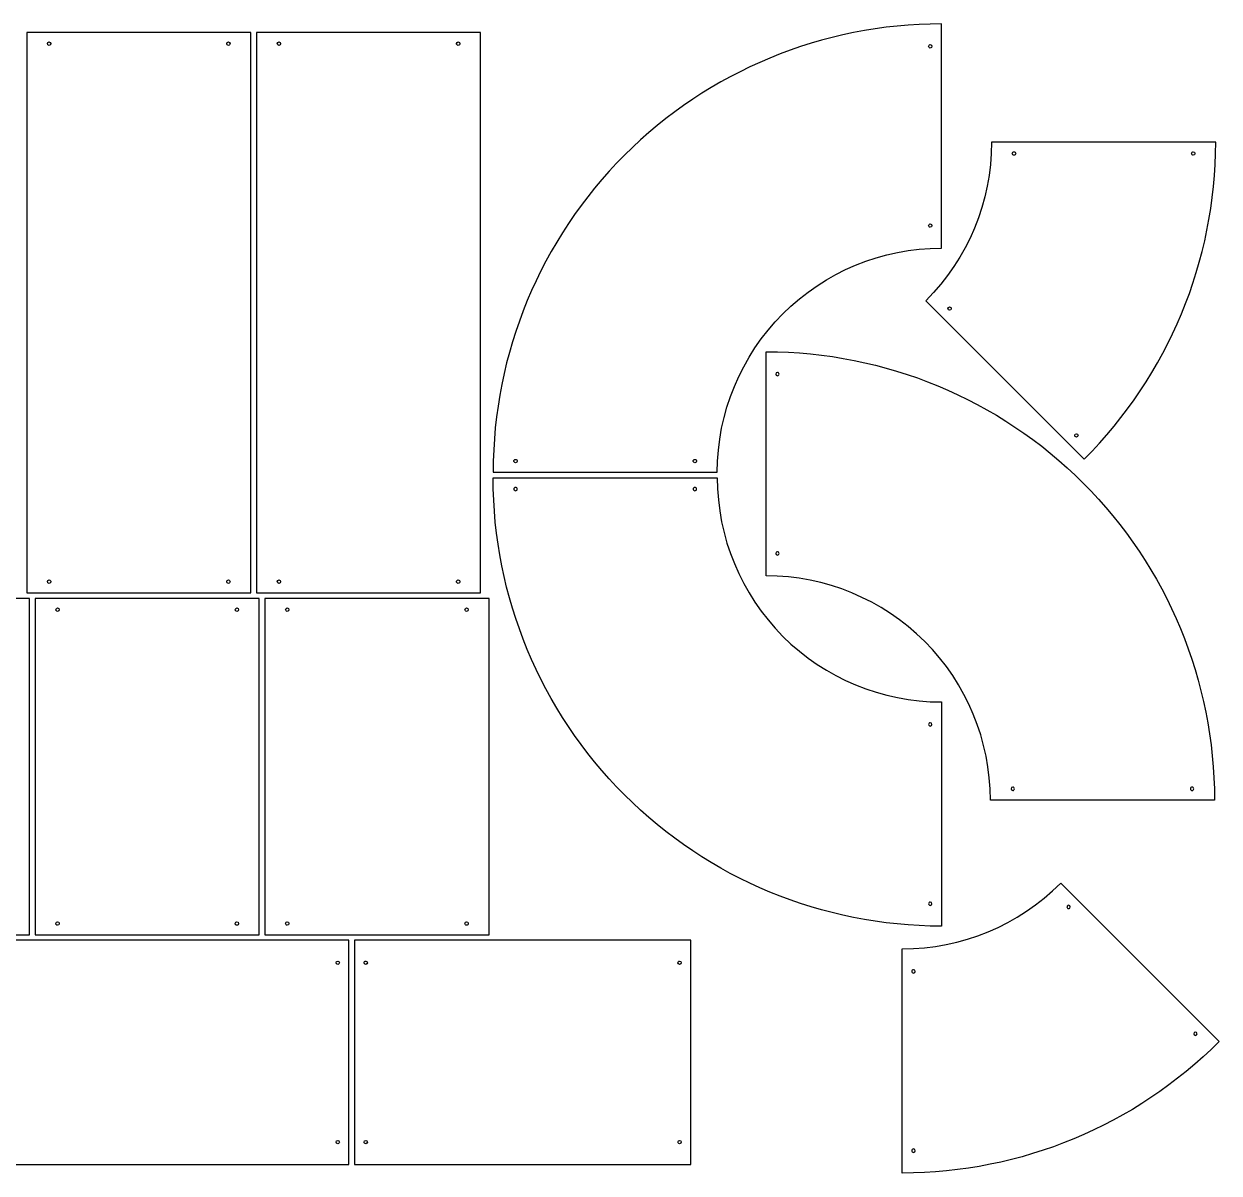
# Model space of a CAD drawing. Extents: x 55 to 2341, y 77 to 1102.
# Drawn here: x 1275 to 2341, y 77 to 1102 of the extents above; entities that cross this region are included whole.
import ezdxf

# ---------------------------------------------------------------- set-up
doc = ezdxf.new("R2010")
doc.units = 0
doc.layers.add('CAPA_1', color=7, linetype='CONTINUOUS')

msp = doc.modelspace()

# ---------------------------------------------------------------- linework, layer by layer
at = {"layer": 'CAPA_1', "color": 7}
for points in [[(2093.308375, 902.411482), (2093.308375, 1102.411082)], [(1277.154982, 1094.780442), (1277.154982, 594.78068), (1477.154949, 594.78068), (1477.154949, 1094.780442), (1277.154982, 1094.780442)], [(1482.154968, 1094.780442), (1482.154968, 594.780568), (1682.154934, 594.780568), (1682.154934, 1094.780442), (1482.154968, 1094.780442)], [(1297.154971, 1086.280248), (1297.154971, 1086.280248)], [(1457.154961, 1086.280248), (1457.154961, 1086.280248)], [(1502.154956, 1086.280248), (1502.154956, 1086.280248)], [(1662.154946, 1086.280248), (1662.154946, 1086.280248)], [(2083.308395, 1083.910992), (2083.308395, 1083.910992)], [(2338.052728, 996.780836), (2338.052728, 996.780836)], [(2159.553297, 986.780856), (2159.553297, 986.780856)], [(2319.552779, 986.780856), (2319.552779, 986.780856)], [(2083.308395, 923.910889), (2083.308395, 923.910889)], [(2102.055514, 848.441986), (2102.055514, 848.441986)], [(1936.963981, 609.958733), (1936.963981, 809.95822)], [(1946.964243, 791.45813), (1946.964243, 791.45813)], [(2215.192307, 735.30587), (2215.192307, 735.30587)], [(1713.307442, 713.911309), (1713.307442, 713.911309)], [(1873.307404, 713.911309), (1873.307404, 713.911309)], [(1713.307442, 685.910913), (1713.307442, 685.910913)], [(1873.307404, 685.910913), (1873.307404, 685.910913)], [(1946.964243, 631.458139), (1946.964243, 631.458139)], [(1297.154971, 606.280672), (1297.154971, 606.280672)], [(1457.154961, 606.280672), (1457.154961, 606.280672)], [(1502.154956, 606.280587), (1502.154956, 606.280587)], [(1662.154946, 606.280587), (1662.154946, 606.280587)], [(1079.659992, 589.781086), (1079.659992, 289.780691), (1279.660975, 289.780691), (1279.660975, 589.781086), (1079.659992, 589.781086)], [(1284.660965, 589.781086), (1284.660965, 289.780691), (1484.661948, 289.780691), (1484.661948, 589.781086), (1284.660965, 589.781086)], [(1489.661966, 589.781086), (1489.661966, 289.780691), (1689.662949, 289.780691), (1689.662949, 589.781086), (1489.661966, 589.781086)], [(1304.661969, 581.280891), (1304.661969, 581.280891)], [(1464.661959, 581.280891), (1464.661959, 581.280891)], [(1509.662942, 581.280891), (1509.662942, 581.280891)], [(1669.662932, 581.280891), (1669.662932, 581.280891)], [(2093.308375, 497.410746), (2093.308375, 297.411146)], [(2083.308395, 475.911339), (2083.308395, 475.911339)], [(2156.964952, 421.45852), (2156.964952, 421.45852)], [(2316.965196, 421.45852), (2316.965196, 421.45852)], [(2083.308395, 315.911236), (2083.308395, 315.911236)], [(2206.725951, 313.089641), (2206.725951, 313.089641)], [(1304.661969, 301.280795), (1304.661969, 301.280795)], [(1464.661959, 301.280795), (1464.661959, 301.280795)], [(1509.662942, 301.280795), (1509.662942, 301.280795)], [(1669.662932, 301.280795), (1669.662932, 301.280795)], [(1564.655946, 284.781096), (1064.655986, 284.781096), (1064.655986, 84.781102), (1564.655946, 84.781102), (1564.655946, 284.781096)], [(1569.656952, 84.780707), (1869.656916, 84.780707), (1869.656916, 284.781604), (1569.656952, 284.781604), (1569.656952, 84.780707)], [(1556.155948, 264.781109), (1556.155948, 264.781109)], [(1578.156949, 264.781589), (1578.156949, 264.781589)], [(1858.156925, 264.781589), (1858.156925, 264.781589)], [(2068.387955, 255.591858), (2068.387955, 255.591858)], [(2319.862913, 199.95296), (2319.862913, 199.95296)], [(1556.155948, 104.781119), (1556.155948, 104.781119)], [(1578.156949, 104.781711), (1578.156949, 104.781711)], [(1858.156925, 104.781711), (1858.156925, 104.781711)], [(2068.387955, 95.592347), (2068.387955, 95.592347)], [(2058.387129, 77.092257), (2058.387129, 77.092257)]]:
    msp.add_lwpolyline(points, dxfattribs=at)
for points in [[(2093.308375, 1102.411082), (1987.221662, 1102.411329), (1885.479897, 1060.268733), (1810.465157, 985.254205)], [(1297.154971, 1083.280451), (1296.326899, 1083.281006), (1295.655922, 1083.952475), (1295.655976, 1084.780547)], [(1295.655976, 1084.780547), (1295.65614, 1085.608465), (1296.327053, 1086.279693), (1297.154971, 1086.280248)], [(1297.154971, 1086.280248), (1297.983285, 1086.280254), (1298.654817, 1085.608862), (1298.654982, 1084.780547)], [(1298.215672, 1083.719821), (1297.934362, 1083.438495), (1297.552814, 1083.280448), (1297.154971, 1083.280451)], [(1298.654982, 1084.780547), (1298.655007, 1084.382704), (1298.496982, 1084.001147), (1298.215672, 1083.719821)], [(1456.09426, 1083.719821), (1455.81295, 1084.001147), (1455.654925, 1084.382704), (1455.65495, 1084.780547)], [(1455.65495, 1084.780547), (1455.655115, 1085.608862), (1456.326647, 1086.280254), (1457.154961, 1086.280248)], [(1457.154961, 1083.280451), (1456.757118, 1083.280448), (1456.37557, 1083.438495), (1456.09426, 1083.719821)], [(1457.154961, 1086.280248), (1457.983265, 1086.280238), (1458.654779, 1085.608851), (1458.654944, 1084.780547)], [(1458.215644, 1083.719831), (1457.93434, 1083.438506), (1457.552799, 1083.280456), (1457.154961, 1083.280451)], [(1458.654944, 1084.780547), (1458.654969, 1084.382709), (1458.496948, 1084.001156), (1458.215644, 1083.719831)], [(1502.154956, 1083.280451), (1501.326884, 1083.281006), (1500.655907, 1083.952475), (1500.655961, 1084.780547)], [(1500.655961, 1084.780547), (1500.656126, 1085.608465), (1501.327038, 1086.279693), (1502.154956, 1086.280248)], [(1502.154956, 1086.280248), (1502.98327, 1086.280254), (1503.654802, 1085.608862), (1503.654967, 1084.780547)], [(1503.215657, 1083.719821), (1502.934347, 1083.438495), (1502.552799, 1083.280448), (1502.154956, 1083.280451)], [(1503.654967, 1084.780547), (1503.654992, 1084.382704), (1503.496967, 1084.001147), (1503.215657, 1083.719821)], [(1661.094245, 1083.719821), (1660.812935, 1084.001147), (1660.65491, 1084.382704), (1660.654935, 1084.780547)], [(1660.654935, 1084.780547), (1660.6551, 1085.608862), (1661.326632, 1086.280254), (1662.154946, 1086.280248)], [(1662.154946, 1083.280451), (1661.757103, 1083.280448), (1661.375555, 1083.438495), (1661.094245, 1083.719821)], [(1662.154946, 1086.280248), (1662.98325, 1086.280238), (1663.654764, 1085.608851), (1663.654929, 1084.780547)], [(1663.215629, 1083.719831), (1662.934326, 1083.438506), (1662.552785, 1083.280456), (1662.154946, 1083.280451)], [(1663.654929, 1084.780547), (1663.654955, 1084.382709), (1663.496933, 1084.001156), (1663.215629, 1083.719831)], [(2082.246954, 1081.350148), (2081.965399, 1081.631512), (2081.807222, 1082.013248), (2081.807255, 1082.411292)], [(2081.807255, 1082.411292), (2081.807334, 1082.809262), (2081.965561, 1083.190889), (2082.247104, 1083.472161)], [(2083.308395, 1080.911168), (2082.910351, 1080.910865), (2082.528509, 1081.068784), (2082.246954, 1081.350148)], [(2082.247104, 1083.472161), (2082.528646, 1083.753434), (2082.910425, 1083.911295), (2083.308395, 1083.910992)], [(2083.308395, 1083.910992), (2084.136269, 1083.910375), (2084.807112, 1083.239166), (2084.807277, 1082.411292)], [(2084.807277, 1082.411292), (2084.807346, 1081.583252), (2084.136434, 1080.911785), (2083.308395, 1080.911168)], [(2138.053297, 996.780836), (2138.006517, 943.755532), (2116.904526, 892.919069), (2079.386607, 855.44787)], [(2338.052728, 996.780836), (2338.052728, 996.780836), (2138.053297, 996.780836), (2138.053297, 996.780836)], [(2220.719714, 714.114932), (2295.755407, 789.057386), (2337.959254, 890.730292), (2338.052728, 996.780836)], [(1810.465157, 985.254205), (1735.450417, 910.239677), (1693.307534, 808.498031), (1693.307482, 702.411318)], [(2156.552908, 986.780856), (2156.552905, 987.178719), (2156.710967, 987.560284), (2156.992317, 987.841597)], [(2156.992317, 985.720115), (2156.710967, 986.001428), (2156.552905, 986.382993), (2156.552908, 986.780856)], [(2156.992317, 987.841597), (2157.273667, 988.12291), (2157.655253, 988.280923), (2158.053116, 988.280867)], [(2158.053116, 985.280845), (2157.655253, 985.280789), (2157.273667, 985.438802), (2156.992317, 985.720115)], [(2158.053116, 988.280867), (2158.450974, 988.280915), (2158.832553, 988.122899), (2159.113897, 987.841587)], [(2159.113897, 985.720125), (2158.832553, 985.438813), (2158.450974, 985.280797), (2158.053116, 985.280845)], [(2159.113897, 987.841587), (2159.395241, 987.560275), (2159.5533, 987.178714), (2159.553297, 986.780856)], [(2159.553297, 986.780856), (2159.5533, 986.382998), (2159.395241, 986.001437), (2159.113897, 985.720125)], [(2316.553039, 986.780856), (2316.553036, 987.178685), (2316.711072, 987.56022), (2316.992379, 987.841527)], [(2316.992379, 985.720185), (2316.711072, 986.001492), (2316.553036, 986.383027), (2316.553039, 986.780856)], [(2316.992379, 987.841527), (2317.273686, 988.122835), (2317.655222, 988.28087), (2318.05305, 988.280867)], [(2318.05305, 985.280845), (2317.655222, 985.280842), (2317.273686, 985.438877), (2316.992379, 985.720185)], [(2318.05305, 988.280867), (2318.881376, 988.280718), (2319.552785, 987.609182), (2319.552779, 986.780856)], [(2319.552779, 986.780856), (2319.552785, 985.95253), (2318.881376, 985.280994), (2318.05305, 985.280845)], [(2082.246924, 921.350103), (2081.965367, 921.631485), (2081.8072, 922.013243), (2081.807255, 922.411301)], [(2081.807255, 922.411301), (2081.807364, 922.809252), (2081.965604, 923.19085), (2082.247144, 923.472098)], [(2083.308395, 920.911092), (2082.910337, 920.91079), (2082.528481, 921.06872), (2082.246924, 921.350103)], [(2082.247144, 923.472098), (2082.528683, 923.753346), (2082.910444, 923.911191), (2083.308395, 923.910889)], [(2083.308395, 923.910889), (2084.136225, 923.910272), (2084.80705, 923.239131), (2084.807277, 922.411301)], [(2084.807277, 922.411301), (2084.807393, 921.583229), (2084.136467, 920.911709), (2083.308395, 920.911092)], [(1951.886297, 843.833148), (1989.393798, 881.340491), (2040.264871, 902.41176), (2093.308375, 902.411482)], [(2079.386607, 855.44787), (2079.386607, 855.44787), (2220.719714, 714.114932), (2220.719714, 714.114932)], [(1893.307364, 702.411318), (1893.307311, 755.454822), (1914.378795, 806.325806), (1951.886297, 843.833148)], [(2099.494912, 847.359946), (2098.909406, 847.945684), (2098.909406, 848.895107), (2099.494912, 849.480846)], [(2099.494912, 849.480846), (2100.080695, 850.066615), (2101.030424, 850.066615), (2101.616207, 849.480846)], [(2101.616207, 847.359946), (2101.030424, 846.774176), (2100.080695, 846.774176), (2099.494912, 847.359946)], [(2101.616207, 849.480846), (2101.89222, 849.204899), (2102.049809, 848.832238), (2102.055514, 848.441986)], [(2102.055514, 848.441986), (2102.061259, 848.03677), (2101.902798, 847.646473), (2101.616207, 847.359946)], [(1936.963981, 809.95822), (2043.050735, 809.958542), (2144.792565, 767.815985), (2219.807365, 692.801458)], [(1945.465079, 789.958429), (1945.46501, 789.13028), (1946.136094, 788.458766), (1946.964243, 788.458305)], [(1946.964243, 791.45813), (1946.136259, 791.457669), (1945.465244, 790.786413), (1945.465079, 789.958429)], [(1948.025352, 791.019199), (1947.743871, 791.300464), (1947.362165, 791.458357), (1946.964243, 791.45813)], [(1948.465101, 789.958429), (1948.465022, 790.356351), (1948.306834, 790.737935), (1948.025352, 791.019199)], [(1948.025502, 788.897385), (1948.306995, 789.178741), (1948.465134, 789.560434), (1948.465101, 789.958429)], [(1946.964243, 788.458305), (1947.362238, 788.458077), (1947.744008, 788.616029), (1948.025502, 788.897385)], [(2212.192236, 735.283857), (2212.192236, 735.681786), (2212.350355, 736.063408), (2212.63179, 736.34473)], [(2212.63179, 736.34473), (2213.217563, 736.930443), (2214.167226, 736.930443), (2214.753, 736.34473)], [(2214.753, 736.34473), (2215.029013, 736.068784), (2215.186602, 735.696122), (2215.192307, 735.30587)], [(2212.63179, 734.222983), (2212.350355, 734.504305), (2212.192236, 734.885927), (2212.192236, 735.283857)], [(2214.753, 734.222983), (2214.167226, 733.63727), (2213.217563, 733.63727), (2212.63179, 734.222983)], [(2215.192307, 735.30587), (2215.198281, 734.900363), (2215.039803, 734.509716), (2214.753, 734.222983)], [(1712.246701, 711.350414), (1711.965388, 711.631764), (1711.807375, 712.01335), (1711.807431, 712.411213)], [(1711.807431, 712.411213), (1711.807405, 712.809056), (1711.965431, 713.190614), (1712.24674, 713.471939)], [(1713.307442, 710.911004), (1712.909579, 710.911001), (1712.528014, 711.069064), (1712.246701, 711.350414)], [(1712.24674, 713.471939), (1712.52805, 713.753265), (1712.909599, 713.911312), (1713.307442, 713.911309)], [(1713.307442, 713.911309), (1713.705285, 713.911312), (1714.086833, 713.753265), (1714.368143, 713.471939)], [(1714.368183, 711.350414), (1714.08687, 711.069064), (1713.705305, 710.911001), (1713.307442, 710.911004)], [(1714.368143, 713.471939), (1714.649453, 713.190614), (1714.807478, 712.809056), (1714.807453, 712.411213)], [(1714.807453, 712.411213), (1714.807508, 712.01335), (1714.649496, 711.631764), (1714.368183, 711.350414)], [(1872.246663, 711.350414), (1871.96535, 711.631764), (1871.807337, 712.01335), (1871.807393, 712.411213)], [(1871.807393, 712.411213), (1871.807367, 712.809056), (1871.965393, 713.190614), (1872.246703, 713.471939)], [(1873.307404, 710.911004), (1872.909541, 710.911001), (1872.527976, 711.069064), (1872.246663, 711.350414)], [(1872.246703, 713.471939), (1872.528012, 713.753265), (1872.909561, 713.911312), (1873.307404, 713.911309)], [(1873.307404, 713.911309), (1873.705247, 713.911312), (1874.086796, 713.753265), (1874.368105, 713.471939)], [(1874.368145, 711.350414), (1874.086832, 711.069064), (1873.705267, 710.911001), (1873.307404, 710.911004)], [(1874.368105, 713.471939), (1874.649415, 713.190614), (1874.807441, 712.809056), (1874.807415, 712.411213)], [(1874.807415, 712.411213), (1874.807471, 712.01335), (1874.649458, 711.631764), (1874.368145, 711.350414)], [(1693.307482, 702.411318), (1693.307482, 702.411318), (1893.307364, 702.411318), (1893.307364, 702.411318)], [(1810.465159, 414.568021), (1735.450419, 489.582548), (1693.307536, 591.324193), (1693.307482, 697.410905)], [(1693.307482, 697.410905), (1693.307482, 697.410905), (1893.307364, 697.410904), (1893.307364, 697.410904)], [(1893.307364, 697.410904), (1893.307312, 644.367401), (1914.378798, 593.496419), (1951.886299, 555.989078)], [(1712.246701, 688.471808), (1711.965388, 688.190458), (1711.807375, 687.808872), (1711.807431, 687.411009)], [(1711.807431, 687.411009), (1711.807405, 687.013166), (1711.965431, 686.631609), (1712.24674, 686.350283)], [(1713.307442, 688.911218), (1712.909579, 688.911221), (1712.528014, 688.753158), (1712.246701, 688.471808)], [(1712.24674, 686.350283), (1712.52805, 686.068957), (1712.909599, 685.91091), (1713.307442, 685.910913)], [(1714.368183, 688.471808), (1714.08687, 688.753158), (1713.705305, 688.911221), (1713.307442, 688.911218)], [(1713.307442, 685.910913), (1713.705285, 685.91091), (1714.086833, 686.068957), (1714.368143, 686.350283)], [(1714.368143, 686.350283), (1714.649453, 686.631609), (1714.807478, 687.013166), (1714.807453, 687.411009)], [(1714.807453, 687.411009), (1714.807508, 687.808872), (1714.649496, 688.190458), (1714.368183, 688.471808)], [(1872.246663, 688.471808), (1871.96535, 688.190458), (1871.807337, 687.808872), (1871.807393, 687.411009)], [(1871.807393, 687.411009), (1871.807367, 687.013166), (1871.965393, 686.631609), (1872.246703, 686.350283)], [(1873.307404, 688.911218), (1872.909541, 688.911221), (1872.527976, 688.753158), (1872.246663, 688.471808)], [(1872.246703, 686.350283), (1872.528012, 686.068957), (1872.909561, 685.91091), (1873.307404, 685.910913)], [(1874.368145, 688.471808), (1874.086832, 688.753158), (1873.705267, 688.911221), (1873.307404, 688.911218)], [(1873.307404, 685.910913), (1873.705247, 685.91091), (1874.086796, 686.068957), (1874.368105, 686.350283)], [(1874.368105, 686.350283), (1874.649415, 686.631609), (1874.807441, 687.013166), (1874.807415, 687.411009)], [(1874.807415, 687.411009), (1874.807471, 687.808872), (1874.649458, 688.190458), (1874.368145, 688.471808)], [(2219.807365, 692.801458), (2294.822165, 617.786932), (2336.965092, 516.045255), (2336.965156, 409.9585)], [(1945.465079, 629.958523), (1945.464979, 629.130352), (1946.136072, 628.458804), (1946.964243, 628.458343)], [(1946.964243, 631.458139), (1946.136292, 631.457678), (1945.46529, 630.786474), (1945.465079, 629.958523)], [(1948.025322, 631.019239), (1947.743843, 631.300485), (1947.36215, 631.458367), (1946.964243, 631.458139)], [(1948.465101, 629.958523), (1948.464999, 630.35643), (1948.306801, 630.737993), (1948.025322, 631.019239)], [(1948.025522, 628.897443), (1948.307017, 629.178811), (1948.465149, 629.560519), (1948.465101, 629.958523)], [(1946.964243, 628.458343), (1947.362248, 628.458115), (1947.744026, 628.616075), (1948.025522, 628.897443)], [(2078.386083, 551.380375), (2040.87858, 588.887732), (1990.007497, 609.95901), (1936.963981, 609.958733)], [(1297.154971, 603.280367), (1296.326854, 603.280922), (1295.65586, 603.952459), (1295.655976, 604.780576)], [(1295.655976, 604.780576), (1295.655922, 605.608648), (1296.326899, 606.280117), (1297.154971, 606.280672)], [(1297.154971, 606.280672), (1297.552814, 606.280675), (1297.934362, 606.122627), (1298.215672, 605.841302)], [(1298.215712, 603.719777), (1297.934399, 603.438427), (1297.552834, 603.280364), (1297.154971, 603.280367)], [(1298.215672, 605.841302), (1298.496982, 605.559976), (1298.655007, 605.178419), (1298.654982, 604.780576)], [(1298.654982, 604.780576), (1298.655037, 604.382713), (1298.497025, 604.001127), (1298.215712, 603.719777)], [(1456.09422, 603.719777), (1455.812907, 604.001127), (1455.654895, 604.382713), (1455.65495, 604.780576)], [(1455.65495, 604.780576), (1455.654925, 605.178419), (1455.81295, 605.559976), (1456.09426, 605.841302)], [(1457.154961, 603.280367), (1456.757098, 603.280364), (1456.375533, 603.438427), (1456.09422, 603.719777)], [(1456.09426, 605.841302), (1456.37557, 606.122627), (1456.757118, 606.280675), (1457.154961, 606.280672)], [(1457.154961, 606.280672), (1457.552799, 606.280667), (1457.934341, 606.122617), (1458.215644, 605.841292)], [(1458.215684, 603.719787), (1457.934377, 603.438437), (1457.552819, 603.280372), (1457.154961, 603.280367)], [(1458.215644, 605.841292), (1458.496948, 605.559967), (1458.654969, 605.178414), (1458.654944, 604.780576)], [(1458.654944, 604.780576), (1458.654999, 604.382718), (1458.496991, 604.001136), (1458.215684, 603.719787)], [(1502.154956, 603.280282), (1501.32684, 603.280837), (1500.655845, 603.952375), (1500.655961, 604.780491)], [(1500.655961, 604.780491), (1500.655907, 605.608563), (1501.326884, 606.280032), (1502.154956, 606.280587)], [(1502.154956, 606.280587), (1502.552799, 606.28059), (1502.934347, 606.122543), (1503.215657, 605.841217)], [(1503.215697, 603.719692), (1502.934384, 603.438342), (1502.552819, 603.280279), (1502.154956, 603.280282)], [(1503.215657, 605.841217), (1503.496967, 605.559892), (1503.654992, 605.178334), (1503.654967, 604.780491)], [(1503.654967, 604.780491), (1503.655022, 604.382628), (1503.49701, 604.001042), (1503.215697, 603.719692)], [(1661.094205, 603.719692), (1660.812892, 604.001042), (1660.65488, 604.382628), (1660.654935, 604.780491)], [(1660.654935, 604.780491), (1660.65491, 605.178334), (1660.812935, 605.559892), (1661.094245, 605.841217)], [(1662.154946, 603.280282), (1661.757083, 603.280279), (1661.375518, 603.438342), (1661.094205, 603.719692)], [(1661.094245, 605.841217), (1661.375555, 606.122543), (1661.757103, 606.28059), (1662.154946, 606.280587)], [(1662.154946, 606.280587), (1662.552785, 606.280582), (1662.934326, 606.122532), (1663.215629, 605.841207)], [(1663.215669, 603.719702), (1662.934362, 603.438353), (1662.552804, 603.280287), (1662.154946, 603.280282)], [(1663.215629, 605.841207), (1663.496933, 605.559882), (1663.654955, 605.178329), (1663.654929, 604.780491)], [(1663.654929, 604.780491), (1663.654985, 604.382633), (1663.496976, 604.001051), (1663.215669, 603.719702)], [(1303.601255, 578.72044), (1303.319944, 579.001774), (1303.161923, 579.383341), (1303.161958, 579.78119)], [(1303.161958, 579.78119), (1303.162123, 580.609505), (1303.833654, 581.280897), (1304.661969, 581.280891)], [(1304.661969, 578.281058), (1304.264119, 578.281055), (1303.882565, 578.439107), (1303.601255, 578.72044)], [(1304.661969, 581.280891), (1305.489887, 581.280336), (1306.160799, 580.609108), (1306.160964, 579.78119)], [(1306.160964, 579.78119), (1306.161037, 578.953104), (1305.490055, 578.281612), (1304.661969, 578.281058)], [(1463.601245, 578.72044), (1463.319934, 579.001774), (1463.161913, 579.383341), (1463.161948, 579.78119)], [(1463.161948, 579.78119), (1463.162113, 580.609505), (1463.833645, 581.280897), (1464.661959, 581.280891)], [(1464.661959, 578.281058), (1464.26411, 578.281055), (1463.882556, 578.439107), (1463.601245, 578.72044)], [(1464.661959, 581.280891), (1465.490274, 581.280897), (1466.161805, 580.609505), (1466.16197, 579.78119)], [(1465.722674, 578.72044), (1465.441363, 578.439107), (1465.059809, 578.281055), (1464.661959, 578.281058)], [(1466.16197, 579.78119), (1466.162006, 579.383341), (1466.003984, 579.001774), (1465.722674, 578.72044)], [(1508.602246, 578.72045), (1508.320941, 579.001783), (1508.162924, 579.383345), (1508.162959, 579.78119)], [(1508.162959, 579.78119), (1508.163124, 580.609494), (1508.834638, 581.280882), (1509.662942, 581.280891)], [(1509.662942, 578.281058), (1509.265097, 578.281062), (1508.88355, 578.439118), (1508.602246, 578.72045)], [(1509.662942, 581.280891), (1510.490871, 581.280352), (1511.1618, 580.609119), (1511.161965, 579.78119)], [(1511.161965, 579.78119), (1511.162039, 578.953093), (1510.491039, 578.281597), (1509.662942, 578.281058)], [(1668.602236, 578.72045), (1668.320932, 579.001783), (1668.162914, 579.383345), (1668.162949, 579.78119)], [(1668.162949, 579.78119), (1668.163115, 580.609494), (1668.834629, 581.280882), (1669.662932, 581.280891)], [(1669.662932, 578.281058), (1669.265087, 578.281062), (1668.883541, 578.439118), (1668.602236, 578.72045)], [(1669.662932, 581.280891), (1670.491247, 581.280897), (1671.162778, 580.609505), (1671.162943, 579.78119)], [(1670.723646, 578.72044), (1670.442336, 578.439107), (1670.060782, 578.281055), (1669.662932, 578.281058)], [(1671.162943, 579.78119), (1671.162979, 579.383341), (1671.004957, 579.001774), (1670.723646, 578.72044)], [(1951.886299, 555.989078), (1989.3938, 518.481736), (2040.264872, 497.410468), (2093.308375, 497.410746)], [(2136.964992, 409.9585), (2136.965063, 463.002017), (2115.893586, 513.873018), (2078.386083, 551.380375)], [(2082.246924, 478.472125), (2081.965367, 478.190743), (2081.8072, 477.808985), (2081.807255, 477.410927)], [(2081.807255, 477.410927), (2081.807364, 477.012976), (2081.965604, 476.631378), (2082.247144, 476.35013)], [(2083.308395, 478.911135), (2082.910337, 478.911438), (2082.528481, 478.753508), (2082.246924, 478.472125)], [(2082.247144, 476.35013), (2082.528683, 476.068882), (2082.910444, 475.911036), (2083.308395, 475.911339)], [(2084.807277, 477.410927), (2084.807393, 478.238999), (2084.136467, 478.910518), (2083.308395, 478.911135)], [(2083.308395, 475.911339), (2084.136225, 475.911956), (2084.80705, 476.583097), (2084.807277, 477.410927)], [(2155.465223, 419.958396), (2155.465123, 419.130004), (2156.13656, 418.458365), (2156.964952, 418.458215)], [(2156.964952, 421.45852), (2156.136582, 421.45837), (2155.465154, 420.786766), (2155.465223, 419.958396)], [(2158.025663, 421.01914), (2157.744353, 421.300472), (2157.3628, 421.458523), (2156.964952, 421.45852)], [(2156.964952, 418.458215), (2157.36281, 418.458212), (2157.744371, 418.616271), (2158.025683, 418.897615)], [(2158.464963, 419.958396), (2158.464996, 420.356244), (2158.306974, 420.737808), (2158.025663, 421.01914)], [(2158.025683, 418.897615), (2158.306995, 419.178959), (2158.465011, 419.560538), (2158.464963, 419.958396)], [(2315.465185, 419.958396), (2315.465137, 419.560538), (2315.623153, 419.178959), (2315.904465, 418.897615)], [(2315.904485, 421.01914), (2315.623175, 420.737808), (2315.465152, 420.356244), (2315.465185, 419.958396)], [(2315.904465, 418.897615), (2316.185777, 418.616271), (2316.567338, 418.458212), (2316.965196, 418.458215)], [(2316.965196, 421.45852), (2316.567348, 421.458523), (2316.185796, 421.300472), (2315.904485, 421.01914)], [(2318.025908, 421.01914), (2317.744597, 421.300472), (2317.363045, 421.458523), (2316.965196, 421.45852)], [(2316.965196, 418.458215), (2317.363054, 418.458212), (2317.744615, 418.616271), (2318.025928, 418.897615)], [(2318.465208, 419.958396), (2318.465241, 420.356244), (2318.307218, 420.737808), (2318.025908, 421.01914)], [(2318.025928, 418.897615), (2318.30724, 419.178959), (2318.465255, 419.560538), (2318.465208, 419.958396)], [(2093.308375, 297.411146), (1987.221663, 297.410899), (1885.479899, 339.553494), (1810.465159, 414.568021)], [(2336.965156, 409.9585), (2336.965156, 409.9585), (2136.964992, 409.9585), (2136.964992, 409.9585)], [(2058.387129, 277.091858), (2111.412716, 277.138421), (2162.249513, 298.240428), (2199.720913, 335.758547)], [(2199.720913, 335.758547), (2199.720913, 335.758547), (2341.054133, 194.425553), (2341.054133, 194.425553)], [(2082.246954, 318.47208), (2081.965399, 318.190716), (2081.807222, 317.80898), (2081.807255, 317.410936)], [(2081.807255, 317.410936), (2081.807334, 317.012966), (2081.965561, 316.631339), (2082.247104, 316.350066)], [(2083.308395, 318.91106), (2082.910351, 318.911363), (2082.528509, 318.753444), (2082.246954, 318.47208)], [(2082.247104, 316.350066), (2082.528646, 316.068794), (2082.910425, 315.910933), (2083.308395, 315.911236)], [(2084.807277, 317.410936), (2084.807346, 318.238976), (2084.136434, 318.910443), (2083.308395, 318.91106)], [(2083.308395, 315.911236), (2084.136269, 315.911852), (2084.807112, 316.583062), (2084.807277, 317.410936)], [(2205.687091, 315.650243), (2205.101321, 315.06446), (2205.101321, 314.114731), (2205.687091, 313.528948)], [(2206.748105, 316.089937), (2206.350107, 316.089937), (2205.968424, 315.931764), (2205.687091, 315.650243)], [(2205.687091, 313.528948), (2205.963037, 313.252935), (2206.335699, 313.095346), (2206.725951, 313.089641)], [(2206.725951, 313.089641), (2207.131556, 313.08359), (2207.522318, 313.242074), (2207.80912, 313.528948)], [(2207.80912, 315.650243), (2207.527786, 315.931764), (2207.146104, 316.089937), (2206.748105, 316.089937)], [(2207.80912, 313.528948), (2208.39489, 314.114731), (2208.39489, 315.06446), (2207.80912, 315.650243)], [(1303.601228, 298.720408), (1303.319915, 299.001758), (1303.161902, 299.383344), (1303.161958, 299.781207)], [(1303.161958, 299.781207), (1303.162185, 300.609478), (1303.833698, 301.280801), (1304.661969, 301.280795)], [(1304.661969, 298.280998), (1304.264106, 298.280995), (1303.882541, 298.439058), (1303.601228, 298.720408)], [(1304.661969, 301.280795), (1305.489843, 301.28024), (1306.160737, 300.609081), (1306.160964, 299.781207)], [(1306.160964, 299.781207), (1306.16108, 298.953091), (1305.490085, 298.281553), (1304.661969, 298.280998)], [(1463.601218, 298.720408), (1463.319905, 299.001758), (1463.161893, 299.383344), (1463.161948, 299.781207)], [(1463.161948, 299.781207), (1463.162176, 300.609478), (1463.833689, 301.280801), (1464.661959, 301.280795)], [(1464.661959, 298.280998), (1464.264096, 298.280995), (1463.882531, 298.439058), (1463.601218, 298.720408)], [(1464.661959, 301.280795), (1465.49023, 301.280801), (1466.161743, 300.609478), (1466.16197, 299.781207)], [(1465.722701, 298.720408), (1465.441388, 298.439058), (1465.059822, 298.280995), (1464.661959, 298.280998)], [(1466.16197, 299.781207), (1466.162026, 299.383344), (1466.004014, 299.001758), (1465.722701, 298.720408)], [(1508.602219, 298.720418), (1508.320912, 299.001767), (1508.162903, 299.383349), (1508.162959, 299.781207)], [(1508.162959, 299.781207), (1508.163186, 300.609467), (1508.834682, 301.280785), (1509.662942, 301.280795)], [(1509.662942, 298.280998), (1509.265084, 298.281003), (1508.883526, 298.439069), (1508.602219, 298.720418)], [(1509.662942, 301.280795), (1510.490827, 301.280256), (1511.161738, 300.609092), (1511.161965, 299.781207)], [(1511.161965, 299.781207), (1511.162081, 298.95308), (1510.491069, 298.281537), (1509.662942, 298.280998)], [(1668.602209, 298.720418), (1668.320902, 299.001767), (1668.162894, 299.383349), (1668.162949, 299.781207)], [(1668.162949, 299.781207), (1668.163177, 300.609467), (1668.834673, 301.280785), (1669.662932, 301.280795)], [(1669.662932, 298.280998), (1669.265074, 298.281003), (1668.883516, 298.439069), (1668.602209, 298.720418)], [(1669.662932, 301.280795), (1670.491203, 301.280801), (1671.162716, 300.609478), (1671.162943, 299.781207)], [(1670.723673, 298.720408), (1670.44236, 298.439058), (1670.060795, 298.280995), (1669.662932, 298.280998)], [(1671.162943, 299.781207), (1671.162999, 299.383344), (1671.004986, 299.001758), (1670.723673, 298.720408)], [(2058.387129, 77.092257), (2058.387129, 77.092257), (2058.387129, 277.091858), (2058.387129, 277.091858)], [(1554.655937, 263.281098), (1553.827512, 263.281107), (1553.155948, 263.952684), (1553.155954, 264.781109)], [(1553.155954, 264.781109), (1553.156509, 265.609137), (1553.827909, 266.280095), (1554.655937, 266.280104)], [(1554.655937, 266.280104), (1555.483977, 266.280111), (1556.155394, 265.609148), (1556.155948, 264.781109)], [(1555.716609, 263.720438), (1555.435301, 263.43913), (1555.053766, 263.281095), (1554.655937, 263.281098)], [(1556.155948, 264.781109), (1556.155951, 264.38328), (1555.997916, 264.001745), (1555.716609, 263.720438)], [(1578.156949, 264.781589), (1578.156946, 265.179417), (1578.314981, 265.560953), (1578.596288, 265.84226)], [(1579.65696, 263.281606), (1578.828535, 263.2816), (1578.156958, 263.953164), (1578.156949, 264.781589)], [(1578.596288, 265.84226), (1578.877596, 266.123567), (1579.259131, 266.281603), (1579.65696, 266.2816)], [(1579.65696, 266.2816), (1580.485385, 266.281591), (1581.156949, 265.610014), (1581.156943, 264.781589)], [(1581.156943, 264.781589), (1581.156933, 263.953175), (1580.485374, 263.281615), (1579.65696, 263.281606)], [(1858.156925, 264.781589), (1858.156922, 265.179417), (1858.314957, 265.560953), (1858.596265, 265.84226)], [(1859.656936, 263.281606), (1858.828511, 263.2816), (1858.156934, 263.953164), (1858.156925, 264.781589)], [(1858.596265, 265.84226), (1858.877572, 266.123567), (1859.259107, 266.281603), (1859.656936, 266.2816)], [(1859.656936, 266.2816), (1860.485361, 266.281591), (1861.156925, 265.610014), (1861.156919, 264.781589)], [(1861.156919, 264.781589), (1861.15691, 263.953175), (1860.48535, 263.281615), (1859.656936, 263.281606)], [(2067.326667, 258.153136), (2067.045171, 257.871762), (2066.887042, 257.490048), (2066.887098, 257.092038)], [(2066.887098, 257.092038), (2066.88705, 256.694033), (2067.045181, 256.312326), (2067.326677, 256.030958)], [(2068.387955, 258.592247), (2067.989946, 258.592474), (2067.608163, 258.434511), (2067.326667, 258.153136)], [(2067.326677, 256.030958), (2067.608172, 255.749589), (2067.989951, 255.59163), (2068.387955, 255.591858)], [(2069.88712, 257.092038), (2069.887235, 257.92022), (2069.216138, 258.591785), (2068.387955, 258.592247)], [(2068.387955, 255.591858), (2069.216127, 255.592319), (2069.88722, 256.263867), (2069.88712, 257.092038)], [(2320.944953, 202.513449), (2320.359215, 203.098956), (2319.409791, 203.098956), (2318.824053, 202.513449)], [(2341.054133, 194.425553), (2266.111456, 119.389487), (2164.438095, 77.185514), (2058.387129, 77.092257)], [(2318.824053, 202.513449), (2318.238283, 201.927666), (2318.238283, 200.977938), (2318.824053, 200.392154)], [(2318.824053, 200.392154), (2319.100018, 200.116183), (2319.472677, 199.958635), (2319.862913, 199.95296)], [(2319.862913, 199.95296), (2320.268112, 199.947186), (2320.658407, 200.105605), (2320.944953, 200.392154)], [(2320.944953, 200.392154), (2321.530723, 200.977938), (2321.530723, 201.927666), (2320.944953, 202.513449)], [(1554.655937, 103.281107), (1553.827513, 103.281117), (1553.155948, 103.952694), (1553.155954, 104.781119)], [(1553.155954, 104.781119), (1553.155964, 105.609532), (1553.827524, 106.281092), (1554.655937, 106.281101)], [(1554.655937, 106.281101), (1555.484362, 106.281108), (1556.155939, 105.609543), (1556.155948, 104.781119)], [(1555.716609, 103.720447), (1555.435301, 103.43914), (1555.053766, 103.281104), (1554.655937, 103.281107)], [(1556.155948, 104.781119), (1556.155951, 104.38329), (1555.997916, 104.001755), (1555.716609, 103.720447)], [(1578.596288, 103.72104), (1578.314981, 104.002347), (1578.156946, 104.383883), (1578.156949, 104.781711)], [(1578.156949, 104.781711), (1578.157503, 105.60975), (1578.828921, 106.280713), (1579.65696, 106.280706)], [(1579.65696, 103.2817), (1579.259131, 103.281697), (1578.877596, 103.439733), (1578.596288, 103.72104)], [(1579.65696, 106.280706), (1580.484988, 106.280697), (1581.156388, 105.609739), (1581.156943, 104.781711)], [(1581.156943, 104.781711), (1581.156949, 103.953286), (1580.485385, 103.281709), (1579.65696, 103.2817)], [(1858.596265, 103.72104), (1858.314957, 104.002347), (1858.156922, 104.383883), (1858.156925, 104.781711)], [(1858.156925, 104.781711), (1858.157479, 105.60975), (1858.828897, 106.280713), (1859.656936, 106.280706)], [(1859.656936, 103.2817), (1859.259107, 103.281697), (1858.877572, 103.439733), (1858.596265, 103.72104)], [(1859.656936, 106.280706), (1860.484964, 106.280697), (1861.156364, 105.609739), (1861.156919, 104.781711)], [(1861.156919, 104.781711), (1861.156925, 103.953286), (1860.485361, 103.281709), (1859.656936, 103.2817)], [(2067.326707, 98.153073), (2067.045214, 97.871723), (2066.887072, 97.490038), (2066.887098, 97.092048)], [(2066.887098, 97.092048), (2066.887177, 96.694126), (2067.045365, 96.312542), (2067.326846, 96.031277)], [(2068.387955, 98.592143), (2067.989965, 98.592371), (2067.6082, 98.434423), (2067.326707, 98.153073)], [(2067.326846, 96.031277), (2067.608328, 95.750013), (2067.990034, 95.592119), (2068.387955, 95.592347)], [(2069.88712, 97.092048), (2069.887173, 97.920186), (2069.216094, 98.591682), (2068.387955, 98.592143)], [(2068.387955, 95.592347), (2069.215939, 95.592808), (2069.886955, 96.264063), (2069.88712, 97.092048)]]:
    msp.add_open_spline(points, degree=3, dxfattribs=at)

doc.saveas('drawing.dxf')
